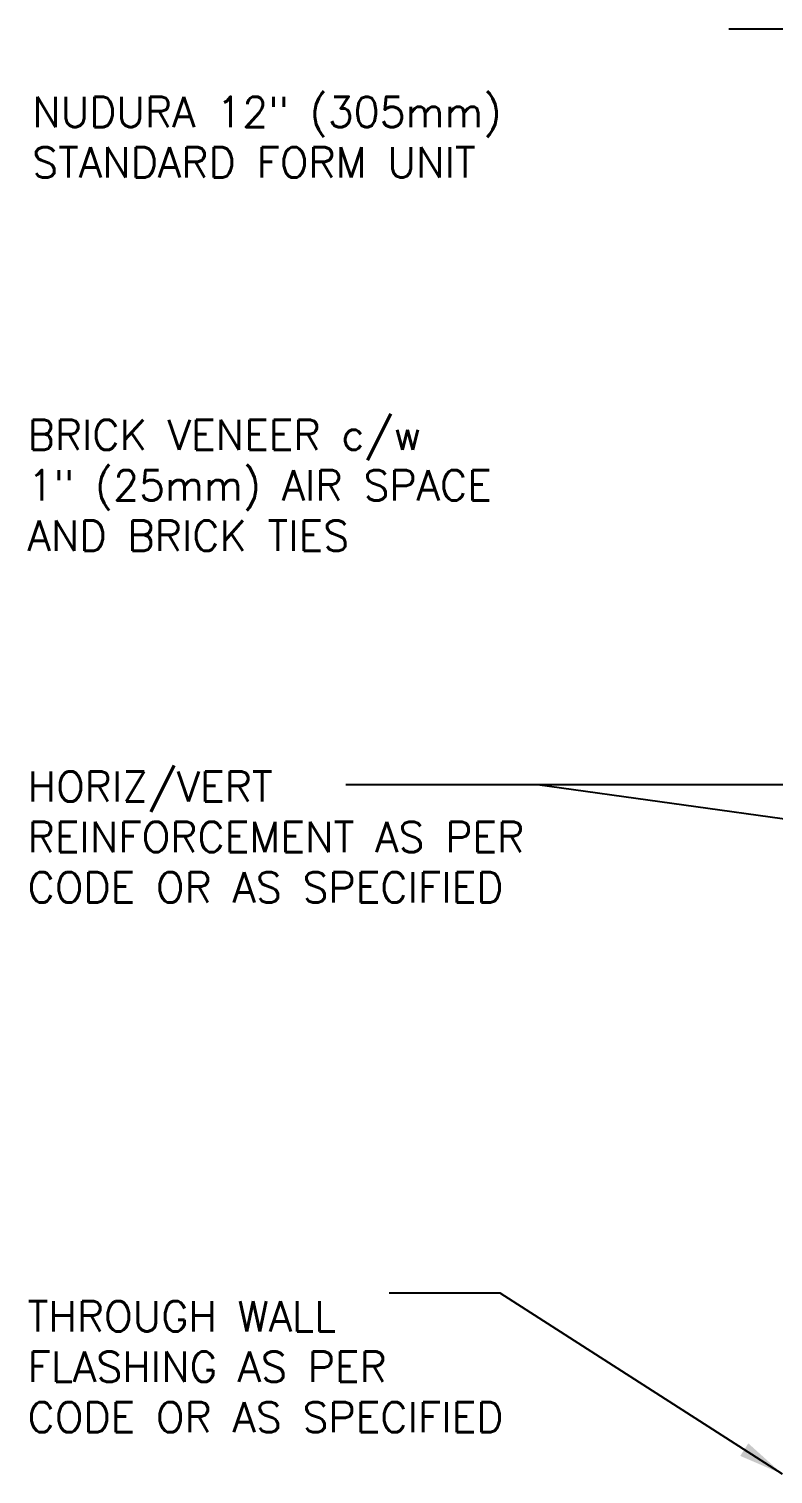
# Model space of a CAD drawing. Header units: inches. Extents: x 43.7 to 99.9, y 14.4 to 88.7.
# Drawn here: x 43.69 to 62.14, y 51.84 to 87.66 of the extents above; entities that cross this region are included whole.
import ezdxf

# ---------------------------------------------------------------- set-up
doc = ezdxf.new("R2010")
doc.units = ezdxf.units.IN
doc.header["$MEASUREMENT"] = 0
doc.linetypes.add('DASHEDX2', pattern=[1.5, 1, -0.5])
doc.layers.add('CUT PLANE', color=9, linetype='Continuous')
doc.layers.add('TEXT', color=4, linetype='Continuous')
doc.styles.add('DIM', font='romans.shx', dxfattribs={"width": 0.7})
doc.styles.add('ROMANS', font='romans.shx', dxfattribs={"height": 1.125})
doc.dimstyles.new('ext_12', dxfattribs={"dimscale": 12, "dimtxt": 0.09375, "dimasz": 0.09375, "dimexe": 0.09375, "dimexo": 0.0625, "dimgap": 0.0625, "dimtad": 1, "dimdec": 1, "dimzin": 3, "dimdsep": 46, "dimlunit": 4, "dimtxsty": 'DIM', "dimcen": 0.09, "dimdle": 0.09375, "dimclrt": 4, "dimadec": 0, "dimazin": 0, "dimtfac": 1, "dimtdec": 1, "dimtmove": 2, "dimatfit": 3, "dimfxl": 0, "dimfrac": 2, "dimtolj": 1, "dimtzin": 0, "dimarcsym": 0})

msp = doc.modelspace()

# ---------------------------------------------------------------- linework, layer by layer
at = {"layer": 'CUT PLANE'}
msp.add_line((61.044, 87.661), (72.643, 87.661), dxfattribs=at)
at = {"layer": 'TEXT'}
msp.add_line((61.055, 68.925), (51.55, 68.925), dxfattribs=at)
for points in [[(68.528, 85.488, 0, 0.36, 0), (67.448, 85.488, 0, 0, 0), (57.038, 85.488, 0, 0, 0)], [(63.086, 77.613, 0, 0.36, 0), (62.006, 77.613, 0, 0, 0), (55.128, 77.613, 0, 0, 0)]]:
    msp.add_lwpolyline(points, format="xyseb", dxfattribs=at)

# ---------------------------------------------------------------- texts
at = {"layer": 'TEXT', "char_height": 0.75, "attachment_point": 4, "style": 'ROMANS'}
for s, insert, width in [('NUDURA 12" (305mm)  STANDARD FORM UNIT', (43.775, 84.977), 14.92951), ('BRICK VENEER c/w \\P1" (25mm) AIR SPACE\\PAND BRICK TIES', (43.662, 76.348), 17.20614), ('THROUGH WALL FLASHING AS PER CODE OR AS SPECIFIED', (43.662, 54.497), 13.06096)]:
    msp.add_mtext(s, dxfattribs=dict(at, insert=insert, width=width))
at = {"layer": 'TEXT', "linetype": 'DASHEDX2', "insert": (43.662, 67.631), "char_height": 0.75, "width": 15.3273, "attachment_point": 4, "style": 'ROMANS'}
msp.add_mtext('HORIZ/VERT REINFORCEMENT AS PER CODE OR AS SPECIFIED', dxfattribs=at)

# ---------------------------------------------------------------- leaders
at = {"layer": 'TEXT'}
for points in [[(75.645, 68.925), (54.3, 68.925), (51.55, 68.925)], [(76.615, 66.087), (56.303, 68.925)], [(62.374, 51.835), (55.375, 56.318), (52.625, 56.318)]]:
    msp.add_leader(points, dimstyle='ext_12', override={"dimgap": 0.0625, "dimtad": 0}, dxfattribs=at)

doc.saveas('drawing.dxf')
